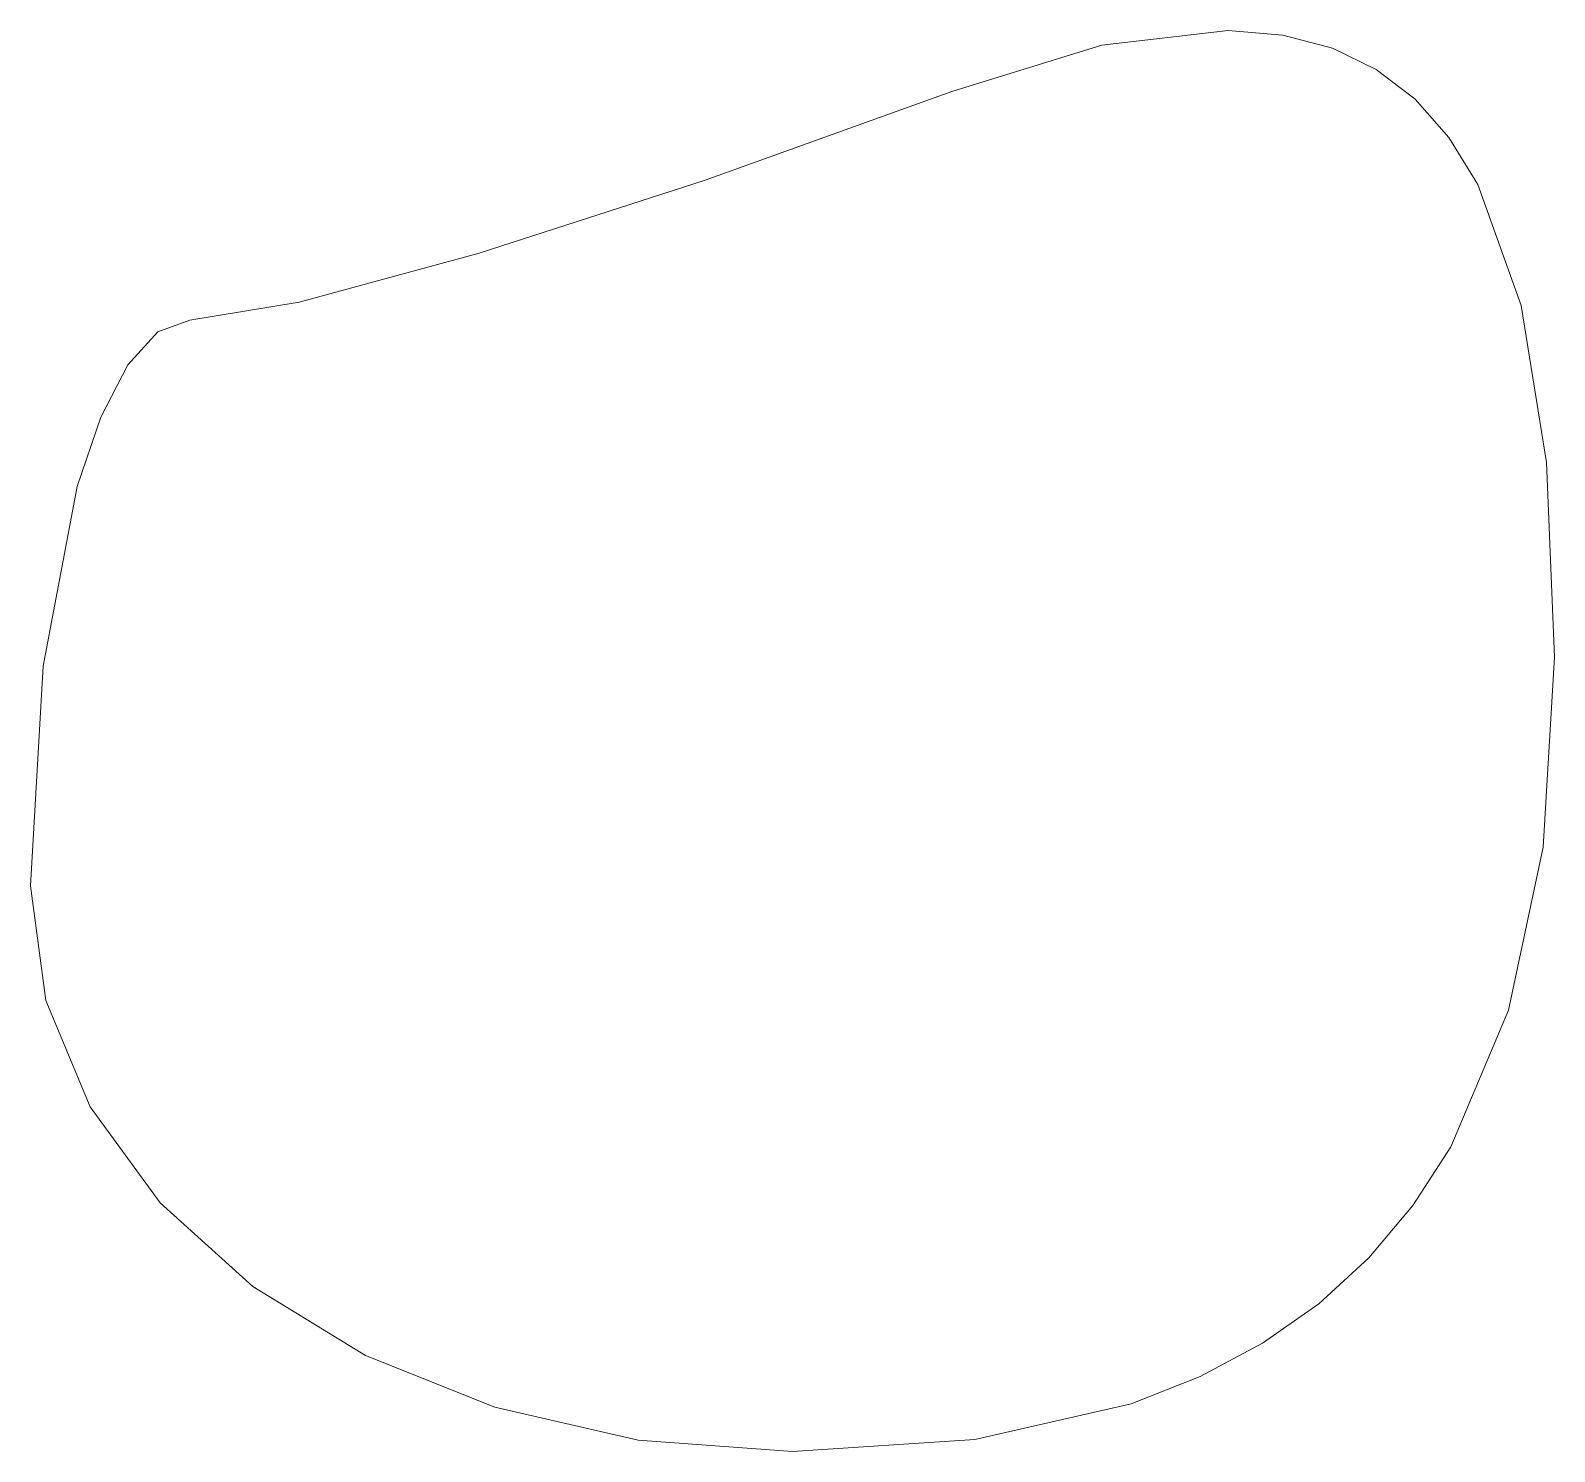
# Model space of a CAD drawing. Header units: millimetres. Extents: x -199 to 251, y -179 to 271.
# Drawn here: x 157.24 to 160.04, y 89.466 to 92.076 of the extents above; entities that cross this region are included whole.
import ezdxf

# ---------------------------------------------------------------- set-up
doc = ezdxf.new("R2010")
doc.units = ezdxf.units.MM
doc.header["$MEASUREMENT"] = 0
doc.layers.add('Camada 1', color=7, linetype='Continuous')

msp = doc.modelspace()

# ---------------------------------------------------------------- linework, layer by layer
at = {"layer": 'Camada 1', "color": 250, "lineweight": 18}
msp.add_open_spline([(159.8459, 91.879), (159.8459, 91.879), (159.7839, 91.9495), (159.7839, 91.9495), (159.7839, 91.9495), (159.7839, 91.9495), (159.7126, 92.0041), (159.7126, 92.0041), (159.7126, 92.0041), (159.7126, 92.0041), (159.6318, 92.0432), (159.6318, 92.0432), (159.6318, 92.0432), (159.6318, 92.0432), (159.5411, 92.0669), (159.5411, 92.0669), (159.5411, 92.0669), (159.5411, 92.0669), (159.4404, 92.0756), (159.4404, 92.0756), (159.4404, 92.0756), (159.4404, 92.0756), (159.208, 92.0485), (159.208, 92.0485), (159.208, 92.0485), (159.208, 92.0485), (158.9325, 91.9637), (158.9325, 91.9637), (158.9325, 91.9637), (158.9325, 91.9637), (158.4795, 91.8005), (158.4795, 91.8005), (158.4795, 91.8005), (158.4795, 91.8005), (158.0644, 91.6668), (158.0644, 91.6668), (158.0644, 91.6668), (158.0644, 91.6668), (157.7335, 91.5765), (157.7335, 91.5765), (157.7335, 91.5765), (157.7335, 91.5765), (157.5324, 91.5434), (157.5324, 91.5434), (157.5324, 91.5434), (157.5324, 91.5434), (157.4736, 91.5221), (157.4736, 91.5221), (157.4736, 91.5221), (157.4736, 91.5221), (157.4188, 91.4614), (157.4188, 91.4614), (157.4188, 91.4614), (157.4188, 91.4614), (157.3691, 91.3653), (157.3691, 91.3653), (157.3691, 91.3653), (157.3691, 91.3653), (157.3258, 91.2382), (157.3258, 91.2382), (157.3258, 91.2382), (157.3258, 91.2382), (157.2629, 90.9079), (157.2629, 90.9079), (157.2629, 90.9079), (157.2629, 90.9079), (157.2398, 90.5045), (157.2398, 90.5045), (157.2398, 90.5045), (157.2398, 90.5045), (157.2681, 90.2942), (157.2681, 90.2942), (157.2681, 90.2942), (157.2681, 90.2942), (157.3492, 90.0988), (157.3492, 90.0988), (157.3492, 90.0988), (157.3492, 90.0988), (157.4778, 89.9223), (157.4778, 89.9223), (157.4778, 89.9223), (157.4778, 89.9223), (157.6482, 89.7688), (157.6482, 89.7688), (157.6482, 89.7688), (157.6482, 89.7688), (157.8551, 89.6423), (157.8551, 89.6423), (157.8551, 89.6423), (157.8551, 89.6423), (158.093, 89.5469), (158.093, 89.5469), (158.093, 89.5469), (158.093, 89.5469), (158.3564, 89.4867), (158.3564, 89.4867), (158.3564, 89.4867), (158.3564, 89.4867), (158.6399, 89.4657), (158.6399, 89.4657), (158.6399, 89.4657), (158.6399, 89.4657), (158.9748, 89.4875), (158.9748, 89.4875), (158.9748, 89.4875), (158.9748, 89.4875), (159.2624, 89.5534), (159.2624, 89.5534), (159.2624, 89.5534), (159.2624, 89.5534), (159.3887, 89.6032), (159.3887, 89.6032), (159.3887, 89.6032), (159.3887, 89.6032), (159.5034, 89.6645), (159.5034, 89.6645), (159.5034, 89.6645), (159.5034, 89.6645), (159.6068, 89.7371), (159.6068, 89.7371), (159.6068, 89.7371), (159.6068, 89.7371), (159.6988, 89.8213), (159.6988, 89.8213), (159.6988, 89.8213), (159.6988, 89.8213), (159.7796, 89.9173), (159.7796, 89.9173), (159.7796, 89.9173), (159.7796, 89.9173), (159.8493, 90.025), (159.8493, 90.025), (159.8493, 90.025), (159.8493, 90.025), (159.9557, 90.2762), (159.9557, 90.2762), (159.9557, 90.2762), (159.9557, 90.2762), (160.0191, 90.5759), (160.0191, 90.5759), (160.0191, 90.5759), (160.0191, 90.5759), (160.04, 90.9249), (160.04, 90.9249), (160.04, 90.9249), (160.04, 90.9249), (160.025, 91.2822), (160.025, 91.2822), (160.025, 91.2822), (160.025, 91.2822), (159.9785, 91.5708), (159.9785, 91.5708), (159.9785, 91.5708), (159.9785, 91.5708), (159.8988, 91.7926), (159.8988, 91.7926), (159.8988, 91.7926), (159.8988, 91.7926), (159.8459, 91.879), (159.8459, 91.879)], degree=3, knots=[0, 0, 0, 0, 0.02439, 0.02439, 0.02439, 0.02439, 0.04878, 0.04878, 0.04878, 0.04878, 0.073171, 0.073171, 0.073171, 0.073171, 0.097561, 0.097561, 0.097561, 0.097561, 0.121951, 0.121951, 0.121951, 0.121951, 0.146341, 0.146341, 0.146341, 0.146341, 0.170732, 0.170732, 0.170732, 0.170732, 0.195122, 0.195122, 0.195122, 0.195122, 0.219512, 0.219512, 0.219512, 0.219512, 0.243902, 0.243902, 0.243902, 0.243902, 0.268293, 0.268293, 0.268293, 0.268293, 0.292683, 0.292683, 0.292683, 0.292683, 0.317073, 0.317073, 0.317073, 0.317073, 0.341463, 0.341463, 0.341463, 0.341463, 0.365854, 0.365854, 0.365854, 0.365854, 0.390244, 0.390244, 0.390244, 0.390244, 0.414634, 0.414634, 0.414634, 0.414634, 0.439024, 0.439024, 0.439024, 0.439024, 0.463415, 0.463415, 0.463415, 0.463415, 0.487805, 0.487805, 0.487805, 0.487805, 0.512195, 0.512195, 0.512195, 0.512195, 0.536585, 0.536585, 0.536585, 0.536585, 0.560976, 0.560976, 0.560976, 0.560976, 0.585366, 0.585366, 0.585366, 0.585366, 0.609756, 0.609756, 0.609756, 0.609756, 0.634146, 0.634146, 0.634146, 0.634146, 0.658537, 0.658537, 0.658537, 0.658537, 0.682927, 0.682927, 0.682927, 0.682927, 0.707317, 0.707317, 0.707317, 0.707317, 0.731707, 0.731707, 0.731707, 0.731707, 0.756098, 0.756098, 0.756098, 0.756098, 0.780488, 0.780488, 0.780488, 0.780488, 0.804878, 0.804878, 0.804878, 0.804878, 0.829268, 0.829268, 0.829268, 0.829268, 0.853659, 0.853659, 0.853659, 0.853659, 0.878049, 0.878049, 0.878049, 0.878049, 0.902439, 0.902439, 0.902439, 0.902439, 0.926829, 0.926829, 0.926829, 0.926829, 0.95122, 0.95122, 0.95122, 0.95122, 1, 1, 1, 1], dxfattribs=at)

doc.saveas('drawing.dxf')
